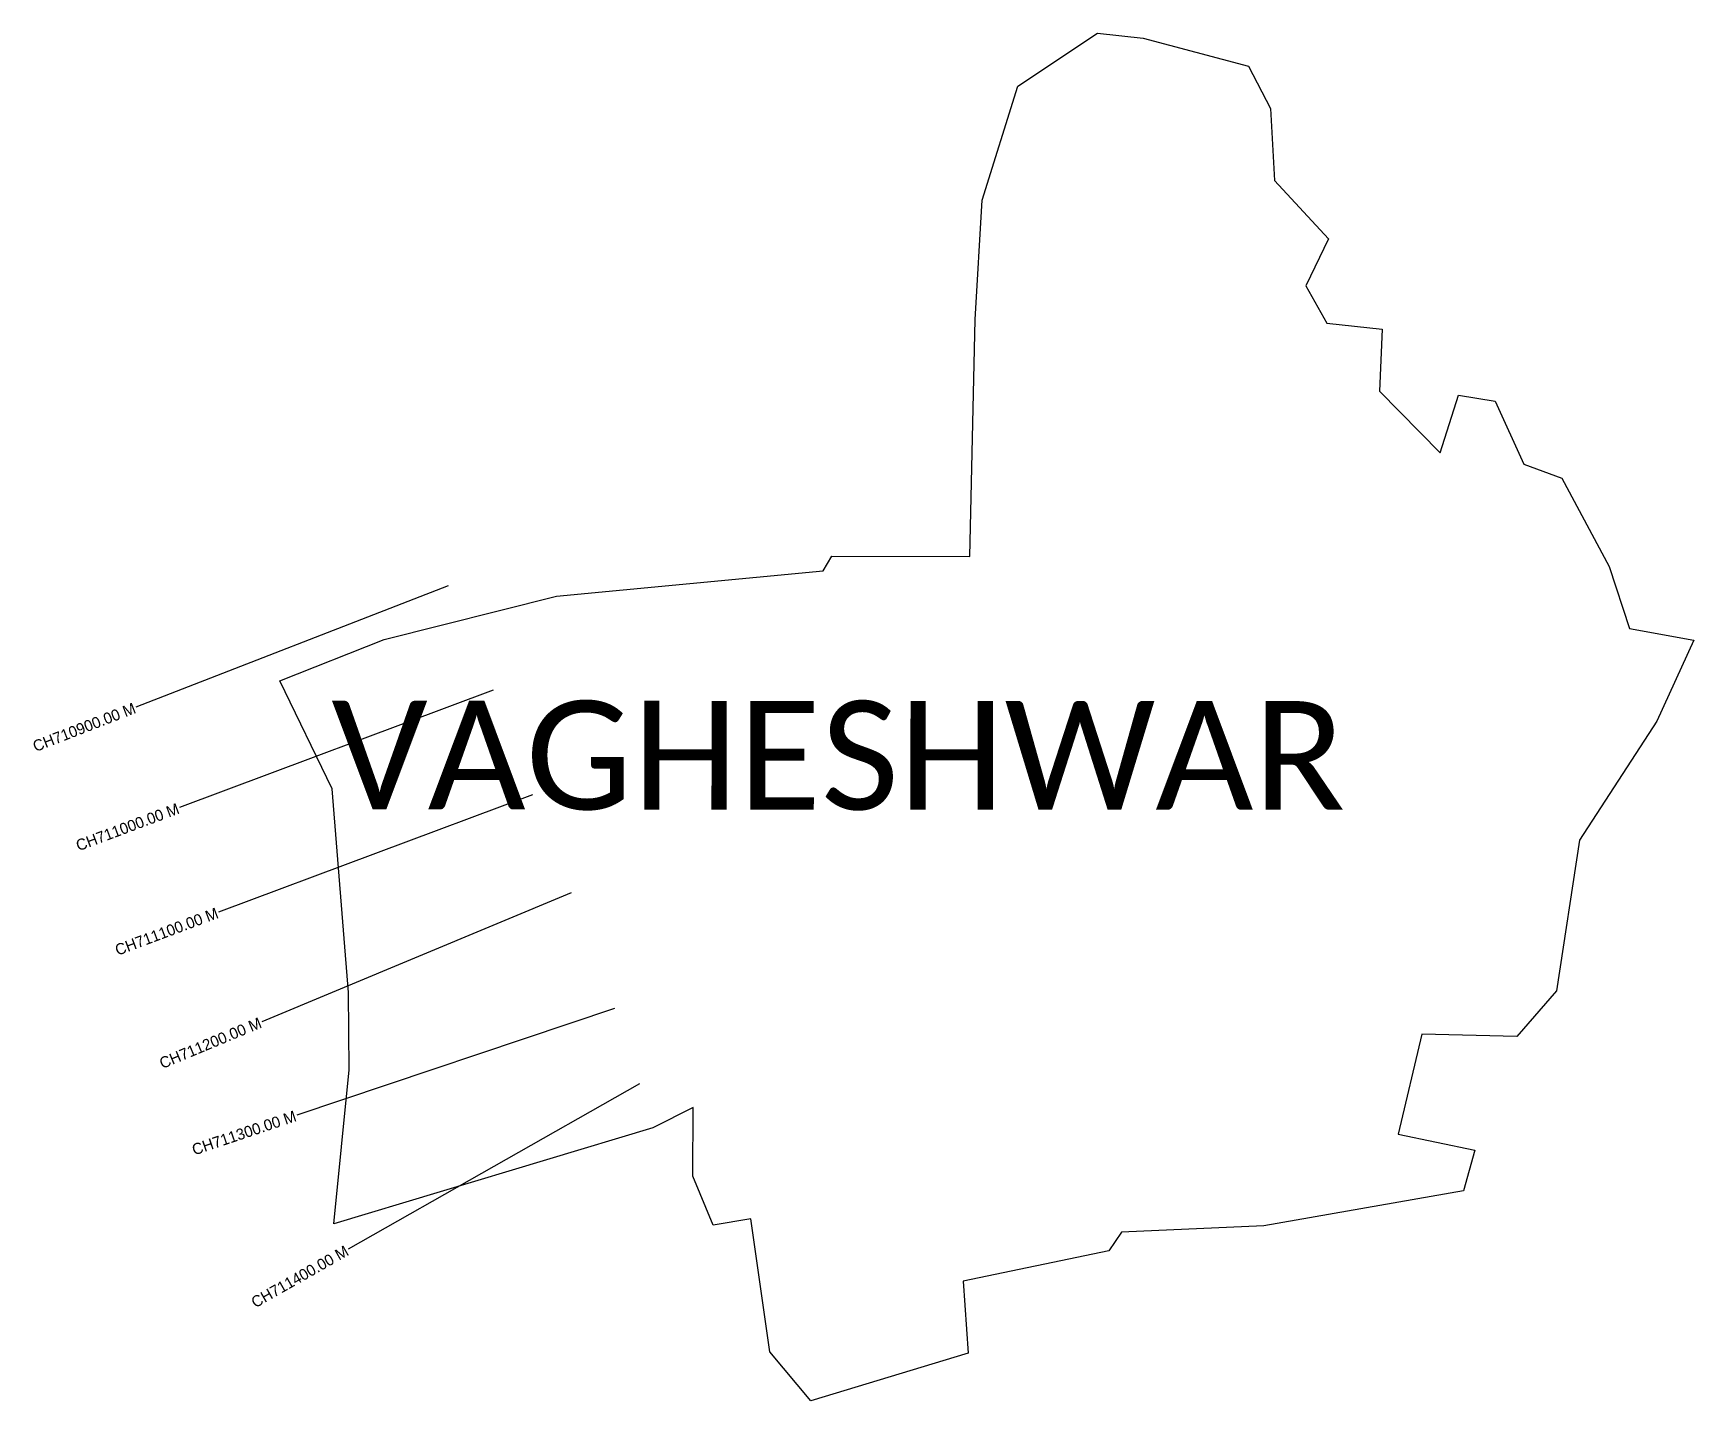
# Model space of a CAD drawing. Header units: metres. Extents: x 352906 to 354393, y 1751941 to 1753166.
import ezdxf
from ezdxf.enums import TextEntityAlignment as Align

# ---------------------------------------------------------------- set-up
doc = ezdxf.new("R2010")
doc.units = ezdxf.units.M
for name, color, linetype in [('CS', 134, 'Continuous'), ('CSMark', 6, 'Continuous'), ('VILLAGE NAME', 250, 'Continuous')]:
    doc.layers.add(name, color=color, linetype=linetype)

msp = doc.modelspace()

# ---------------------------------------------------------------- linework, layer by layer
at = {"color": 6}
for points in [[(354013.9, 1753098.8), (354017.5, 1753034.4), (354065.9, 1752982), (354045.6, 1752939.9), (354064.3, 1752906.7), (354113.8, 1752901.3), (354111.4, 1752845.8), (354165.8, 1752790.4), (354182.2, 1752842.2), (354215.1, 1752836.7), (354240.8, 1752780.4), (354274.7, 1752767.7), (354317.2, 1752688.6), (354335.5, 1752633.2), (354393, 1752622.7), (354359.8, 1752550.2), (354290.6, 1752443.5), (354270.1, 1752308.5), (354234.4, 1752267.6), (354149.3, 1752269.7), (354128.3, 1752180.1), (354197, 1752165.9), (354186.9, 1752129.3), (354007.9, 1752097.9), (353880.6, 1752092.3), (353869.1, 1752075.5), (353738.7, 1752048.6), (353743.2, 1751983.9), (353602.2, 1751941.3), (353565.5, 1751985.3), (353548.7, 1752104.2), (353514.9, 1752098.7), (353496.7, 1752142.4), (353497.1, 1752204.1), (353460.8, 1752185.9), (353175.2, 1752099.8), (353189.1, 1752237.8), (353188.4, 1752306.9), (353173.8, 1752489.4), (353126.9, 1752586.3), (353220.2, 1752623.1), (353374.5, 1752662.1), (353613.5, 1752684.8), (353621, 1752698), (353744.6, 1752697.5), (353749.5, 1752910), (353755.8, 1753016.8), (353787.7, 1753119), (353859, 1753166.3), (353900, 1753161.8), (353994.1, 1753136.8)], [(353994.1, 1753136.8), (354013.9, 1753098.8)]]:
    msp.add_lwpolyline(points, dxfattribs=at)
at = {"layer": 'CS'}
for p, q in [((353277.6, 1752671.3), (352998, 1752562.7)), ((353318, 1752577.8), (353037, 1752472.7)), ((353353, 1752484.2), (353072.1, 1752379)), ((353387.6, 1752396.2), (353110.7, 1752280.9)), ((353426.4, 1752292.7), (353142, 1752197.2)), ((353448.8, 1752225.3), (353188, 1752077.1))]:
    msp.add_line(p, q, dxfattribs=at)

# ---------------------------------------------------------------- texts
at = {"layer": 'CSMark'}
for s, rotation, p in [('CH710900.00 M', 21.234, (352997.1, 1752562.3)), ('CH711000.00 M', 20.5193, (353036.1, 1752472.3)), ('CH711100.00 M', 20.5193, (353071.1, 1752378.7)), ('CH711200.00 M', 22.5946, (353109.7, 1752280.5)), ('CH711300.00 M', 18.5708, (353141, 1752196.8)), ('CH711400.00 M', 29.6108, (353187.1, 1752076.6))]:
    msp.add_text(s, height=10, rotation=rotation, dxfattribs=at).set_placement(p, align=Align.MIDDLE_RIGHT)
at = {"layer": 'VILLAGE NAME', "insert": (353173.1, 1752568.4), "char_height": 97.384, "attachment_point": 1, "rotation": 359.9793}
msp.add_mtext_dynamic_manual_height_columns('{\\fCalibri|b0|i0|c0|p34;VAGHESHWAR}', width=960.962, gutter_width=486.9, heights=[0], dxfattribs=at)

doc.saveas('drawing.dxf')
